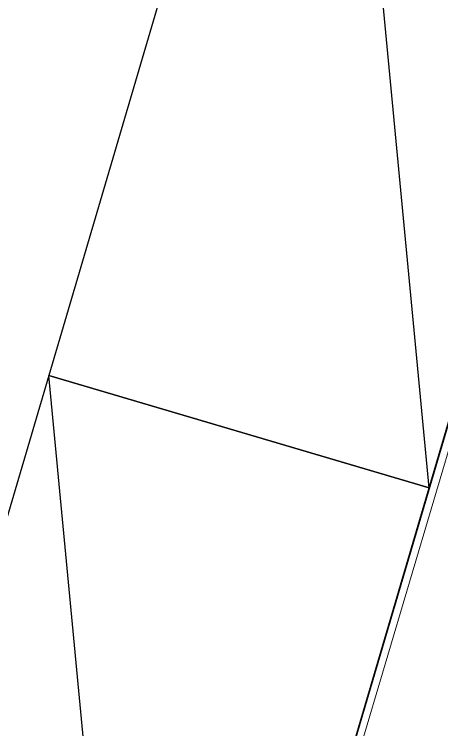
# Model space of a CAD drawing. Header units: millimetres. Extents: x 62878 to 70819, y -67946 to -61850.
# Drawn here: x 67738.7 to 67804.4, y -66133.6 to -66023.6 of the extents above; entities that cross this region are included whole.
import ezdxf

# ---------------------------------------------------------------- set-up
doc = ezdxf.new("R2010")
doc.units = ezdxf.units.MM
doc.layers.add('GOR-2', color=152, linetype='Continuous', lineweight=20)
doc.layers.add('ÇATI K', color=254, linetype='Continuous')

msp = doc.modelspace()

# ---------------------------------------------------------------- linework, layer by layer
at = {"color": 0}
for p, q in [((67802.5, -66096.39), (67786.97, -65933.34)), ((67759.53, -66242.18), (67743.99, -66079.14))]:
    msp.add_line(p, q, dxfattribs=at)
for points in [[(67802.5, -66096.39), (67845.48, -65950.59), (67786.97, -65933.34), (67743.99, -66079.14)], [(67759.53, -66242.18), (67802.5, -66096.39), (67743.99, -66079.14), (67701.01, -66224.94)]]:
    msp.add_lwpolyline(points, close=True, dxfattribs=at)
at = {"layer": 'GOR-2'}
msp.add_line((67758.74, -66248.25), (67942.88, -65626.94), dxfattribs=at)
at = {"layer": 'ÇATI K', "color": 0}
msp.add_line((67942.12, -65622.73), (67759.53, -66242.18), dxfattribs=at)

doc.saveas('drawing.dxf')
